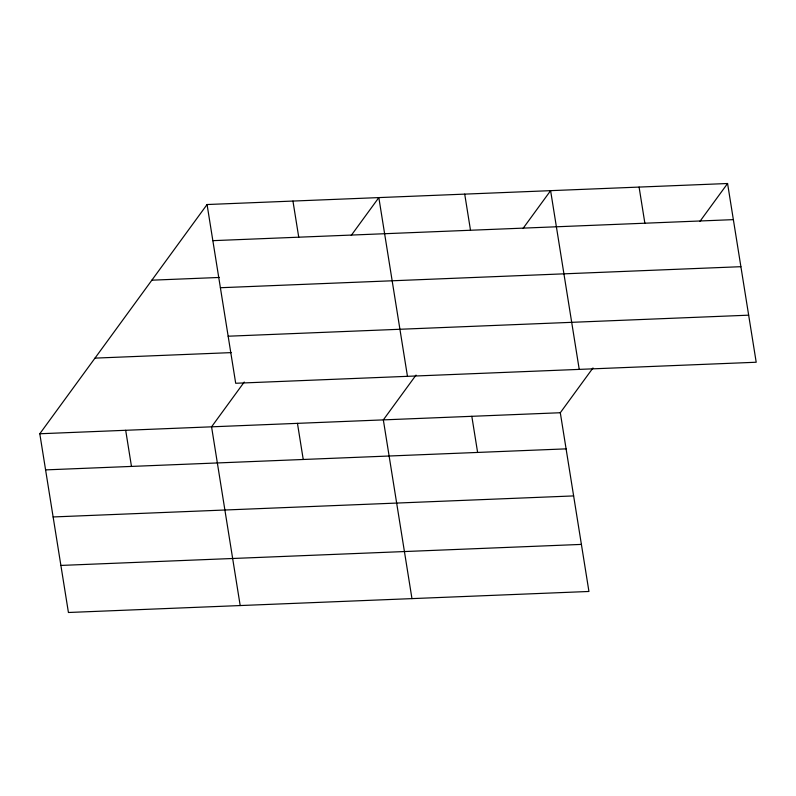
<?xml version="1.0" encoding="UTF-8"?>
<svg xmlns="http://www.w3.org/2000/svg" width="796" height="796" viewBox="0 0 796 796"><rect width="100%" height="100%" fill="white"/><g stroke="black" fill="none" stroke-linecap="round" stroke-linejoin="round"><path stroke-width="1.19" d="M592.99 367.941L560.304 412.736L588.94 591.468L68.426 612.492L39.8 433.76L207.059 204.532L727.574 183.508L756.2 362.24L235.696 383.264L207.059 204.532M244.253 382.03L211.567 426.825L240.193 605.557M351.235 235.417L378.836 197.597L407.462 376.329M416.019 375.095L383.334 419.88L411.96 598.612M523.002 228.482L550.603 190.662L579.229 369.384M699.973 221.328L727.574 183.508M212.85 240.661L733.355 219.636M151.867 280.182L219.348 277.456M220.393 287.724L740.897 266.69M228.154 336.21L748.658 315.176M94.993 358.12L231.188 352.618M39.8 433.76L560.304 412.736M45.591 469.889L566.095 448.864M53.123 516.952L573.637 495.918M60.894 565.429L581.398 544.404M639.088 187.08L644.869 223.208M464.715 194.124L470.506 230.253M471.819 416.308L477.61 452.436M292.948 201.07L298.739 237.188M297.455 423.353L303.236 459.481M125.688 430.298L131.469 466.416"/></g></svg>
